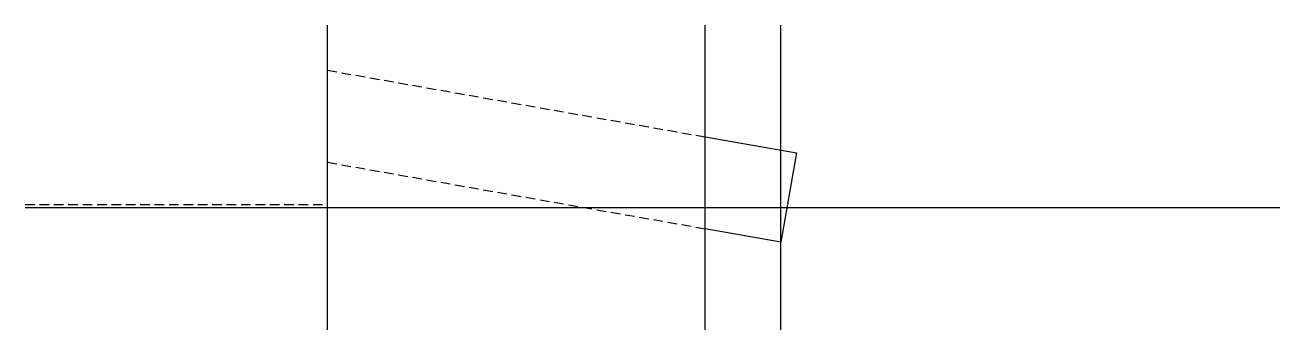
# Model space of a CAD drawing. Extents: x -200 to 630, y -81 to 121.
import ezdxf

# ---------------------------------------------------------------- set-up
doc = ezdxf.new("R2010")
doc.units = 0
doc.linetypes.add('HIDDEN', pattern=[9.525, 6.35, -3.175])
doc.layers.get('0').update_dxf_attribs({"linetype": 'CONTINUOUS'})

msp = doc.modelspace()

# ---------------------------------------------------------------- linework, layer by layer
at = {"linetype": 'CONTINUOUS'}
for p, q in [((0, -81.13), (0, 120.93)), ((250, -81.13), (250, 120.93)), ((300, -81.13), (300, 120.93)), ((250, 46.84), (310.42, 36.19)), ((310.42, 36.19), (300, -22.9)), ((-200, 0), (630.28, 0)), ((300, -22.9), (250, -14.08))]:
    msp.add_line(p, q, dxfattribs=at)
at = {"linetype": 'HIDDEN'}
for p, q in [((0, 2), (0, 120.93)), ((0, 90.93), (250, 46.84)), ((0, 30), (250, -14.08)), ((-200, 2), (0, 2))]:
    msp.add_line(p, q, dxfattribs=at)

doc.saveas('drawing.dxf')
